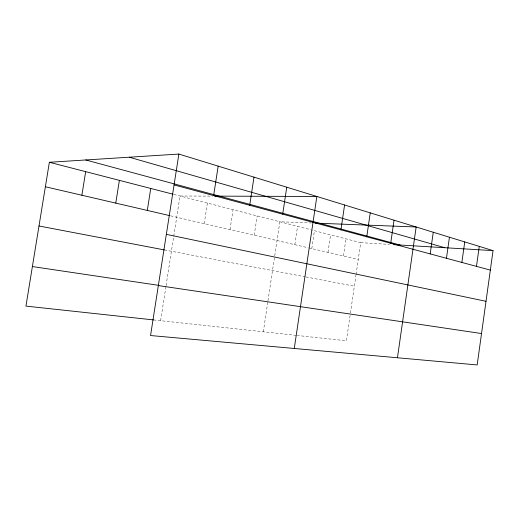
<?xml version="1.0" encoding="UTF-8"?>
<svg xmlns="http://www.w3.org/2000/svg" width="519" height="519" viewBox="0 0 519 519"><rect width="100%" height="100%" fill="white"/><g stroke="black" fill="none" stroke-linecap="round" stroke-linejoin="round"><path stroke-width="0.39" stroke-dasharray="2.6 1.95" d="M343.455 255.958L345.965 238.85M350.091 315.442L346.394 340.795L297.29 335.475M350.435 313.067L355.969 275.154M356.079 274.363L360.705 242.652L311.368 229.917M311.783 248.607L314.436 230.708M327.982 252.364L330.558 234.867M263.308 331.797L267.849 301.584M267.966 300.793L279.838 221.775L311.134 222.975M294.811 244.67L297.549 226.349M254.232 235.25L257.165 215.923M204.233 223.644L207.399 203.078M230.014 229.625L233.063 209.702M160.611 320.684L165.944 286.43M166.074 285.632L173.638 237.027M173.761 236.236L180.022 196.007L212.407 196.117M360.705 242.652L389.594 244.391M153.475 319.912L296.498 335.391M164.4 249.924L305.198 276.796M305.976 276.945L354.36 286.183M170.524 215.82L307.923 247.712M308.695 247.894L358.266 259.396M173.859 194.417L310.602 229.716"/><path stroke-width="0.78" d="M493.05 250.619L477.169 364.941L150.549 335.534L178.873 154.059L493.05 250.619L393.623 244.631M461.865 262.439L464.745 241.919M476.474 266.37L479.264 246.382M430.186 253.901L433.261 232.246M446.457 258.287L449.435 237.215M397.45 357.76L416.16 226.985L315.078 223.125M366.758 236.82L370.242 212.874M390.703 243.268L394.038 220.186M340.931 229.865L344.59 204.992M294.273 348.47L316.85 196.467L214.749 196.124M282.699 214.178L286.748 187.216M249.704 205.284L253.979 177.141M213.64 195.572L218.168 166.138M147.299 210.429L150.75 188.455M115.763 203.104L119.383 180.353M81.879 195.241L85.674 171.653M178.873 154.059L49.37 162.278L25.95 306.106L153.475 319.912M32.386 266.558L158.866 285.372M158.347 285.567L481.528 333.542M38.996 225.986L164.4 249.924M166.339 234.354L486.011 301.299M45.38 186.769L169.745 215.638M49.37 162.278L173.093 194.223M174.06 184.913L490.345 270.107M85.765 159.969L400.071 245.02M129.283 157.212L444.841 247.719"/></g></svg>
